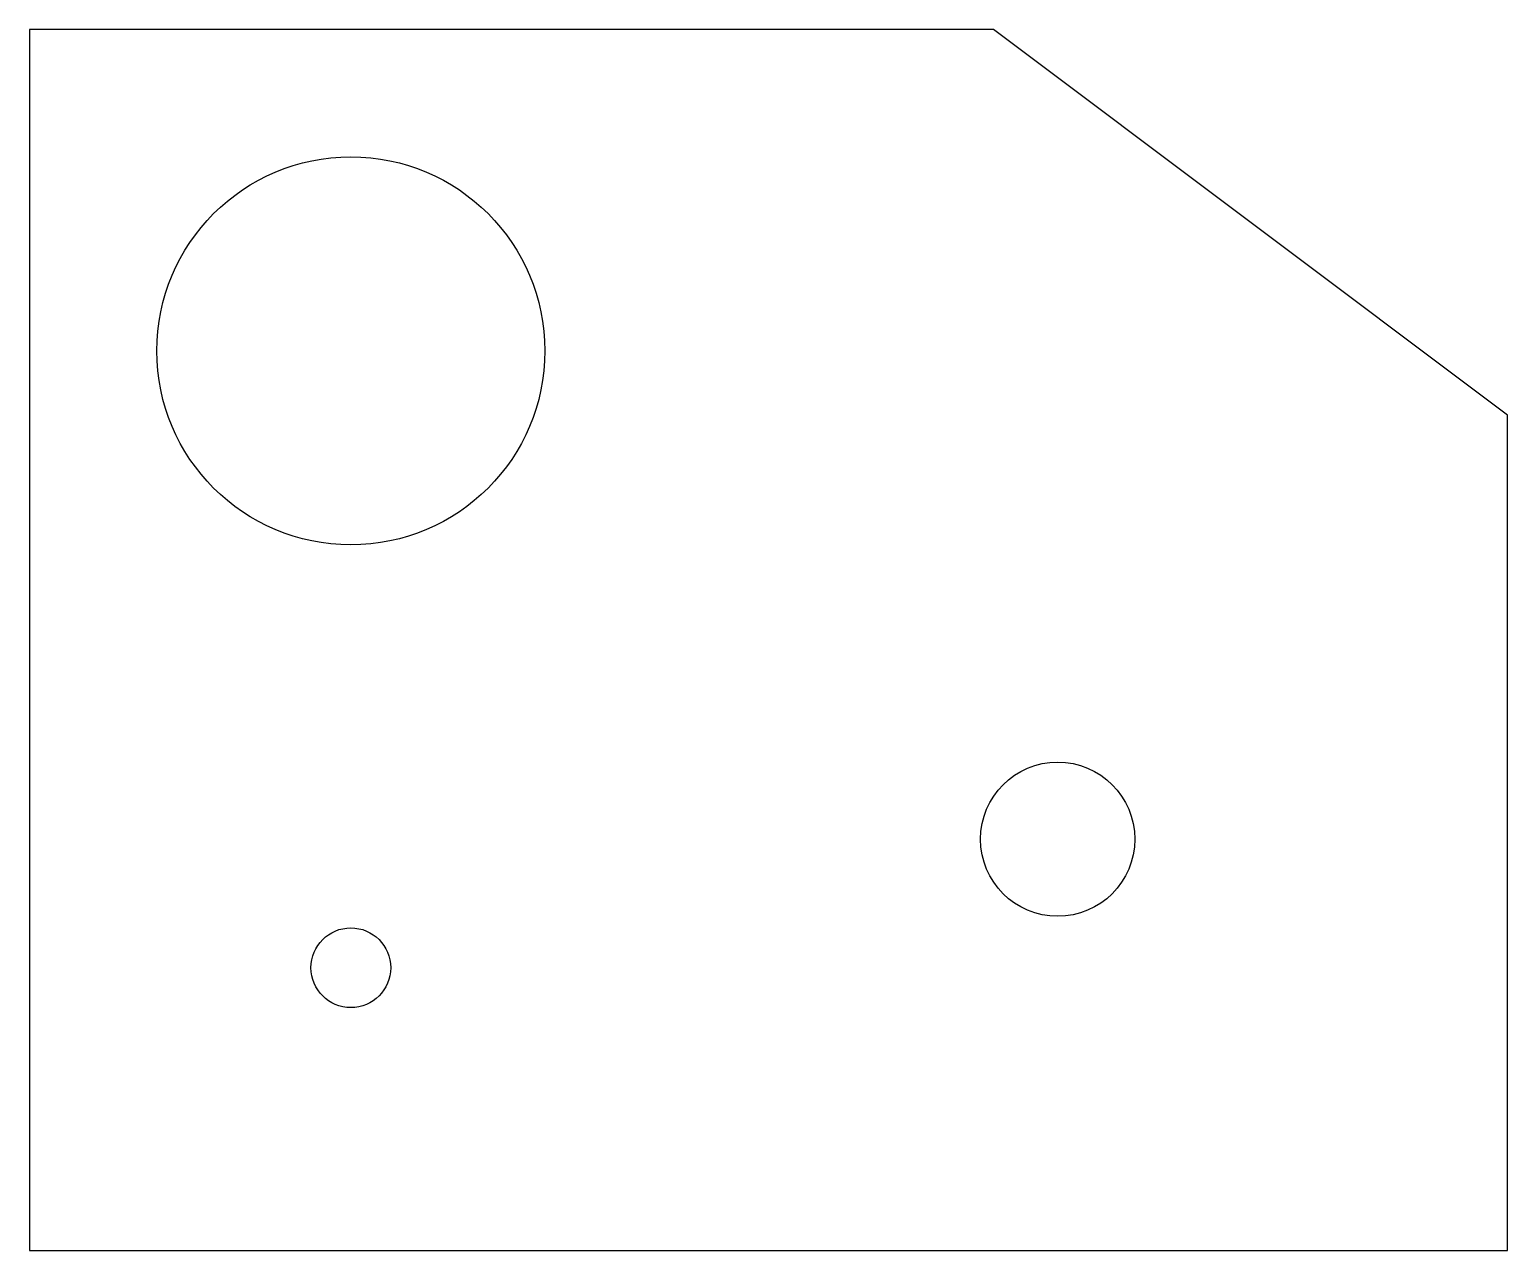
# Model space of a CAD drawing. Header units: millimetres. Extents: x 0 to 115, y 0 to 95.
import ezdxf

# ---------------------------------------------------------------- set-up
doc = ezdxf.new("R2010")
doc.units = ezdxf.units.MM

msp = doc.modelspace()

# ---------------------------------------------------------------- linework, layer by layer
at = {"layer": 'CNC_BORES'}
for centre, radius in [((25, 70), 15.1), ((80, 32), 6), ((25, 22), 3.1)]:
    msp.add_circle(centre, radius, dxfattribs=at)
at = {"layer": 'CNC_PROFILE'}
for p, q in [((75, 95), (0, 95)), ((0, 95), (0, 0)), ((115, 65), (75, 95)), ((115, 0), (115, 65)), ((0, 0), (115, 0))]:
    msp.add_line(p, q, dxfattribs=at)

doc.saveas('drawing.dxf')
